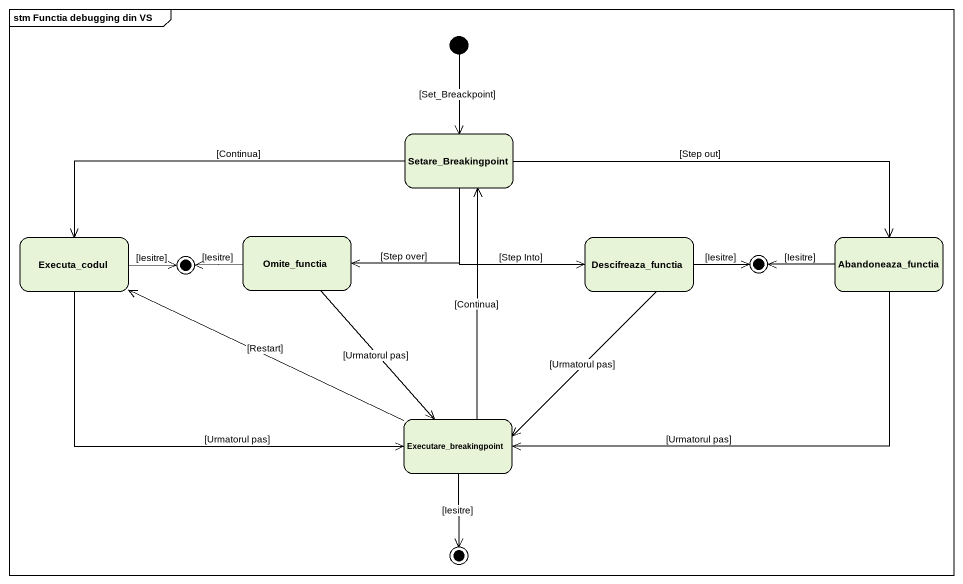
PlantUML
@startuml
mainframe stm Functia debugging din VS
hide empty description
state Setare_Breakingpoint
state Executa_codul
state Omite_functia
state Descifreaza_functia
state Abandoneaza_functia
state final1 <<end>>
state final2 <<end>>
state Executare_breakingpoint
state final3 <<end>>
[*] --> Setare_Breakingpoint : [Set_Breackpoint]
Setare_Breakingpoint -left-> Executa_codul : [Continua]
Setare_Breakingpoint --> Omite_functia : [Step over]
Setare_Breakingpoint -right-> Descifreaza_functia : [Step Into]
Setare_Breakingpoint -right-> Abandoneaza_functia : [Step out]
Executa_codul -right-> final1 : [Iesitre]
Executa_codul -right-> Executare_breakingpoint : [Urmatorul pas]
Omite_functia -left-> final1 : [Iesitre]
Omite_functia --> Executare_breakingpoint : [Urmatorul pas]
Descifreaza_functia -right-> final2 : [Iesitre]
Descifreaza_functia --> Executare_breakingpoint : [Urmatorul pas]
Abandoneaza_functia -left-> final2 : [Iesitre]
Abandoneaza_functia -left-> Executare_breakingpoint : [Urmatorul pas]
Executare_breakingpoint -up-> Setare_Breakingpoint : [Continua]
Executare_breakingpoint -left-> Executa_codul : [Restart]
Executare_breakingpoint --> final3 : [Iesitre]
@enduml
